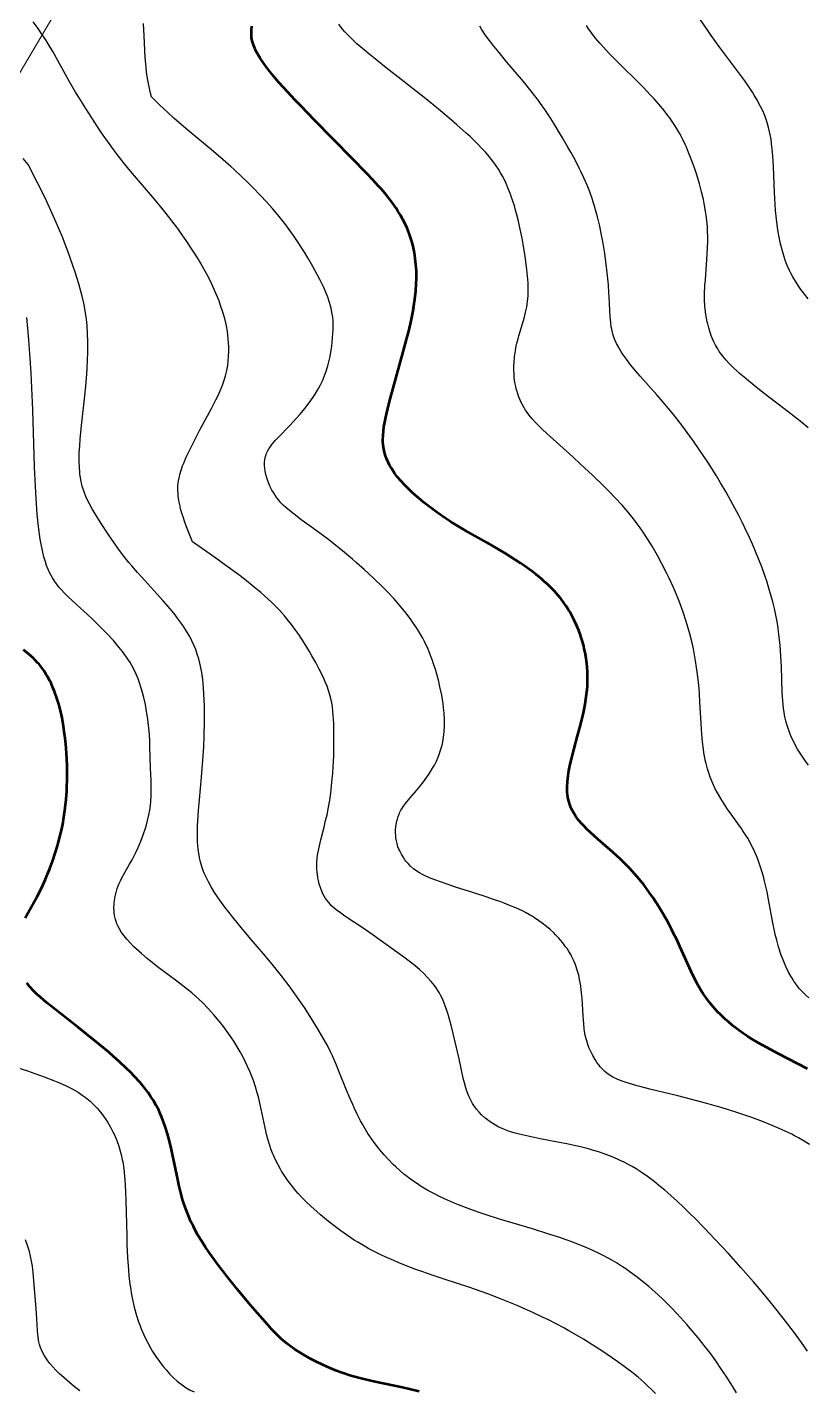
# Model space of a CAD drawing. Header units: metres. Extents: x 545098 to 555652, y 1854398 to 1862642.
# Drawn here: x 547159.1 to 547385.7, y 1858837.7 to 1859234.2 of the extents above; entities that cross this region are included whole.
import ezdxf

# ---------------------------------------------------------------- set-up
doc = ezdxf.new("R2010")
doc.units = ezdxf.units.M
doc.header["$LTSCALE"] = 6.8
for name, color, linetype, lineweight in [('1', 7, 'Continuous', 25), ('2', 7, 'Continuous', 53), ('52', 7, 'Continuous', 13)]:
    doc.layers.add(name, color=color, linetype=linetype, lineweight=lineweight)

msp = doc.modelspace()

# ---------------------------------------------------------------- linework, layer by layer
at = {"layer": '1'}
for points in [[(547204.22, 1859092.64), (547203.78, 1859094.21), (547203.59, 1859094.99), (547203.34, 1859096.13), (547203.24, 1859096.68), (547203.09, 1859097.76), (547203.01, 1859098.79), (547202.98, 1859099.47), (547203, 1859100.78), (547203.09, 1859101.73), (547203.17, 1859102.36), (547203.4, 1859103.6), (547203.55, 1859104.22), (547203.91, 1859105.44), (547204.34, 1859106.68), (547204.67, 1859107.52), (547205.4, 1859109.24), (547206.61, 1859111.78), (547207.68, 1859113.89), (547209.39, 1859117.12), (547212.76, 1859123.38), (547214.06, 1859125.93), (547214.65, 1859127.16), (547215.45, 1859128.96), (547215.93, 1859130.16), (547216.45, 1859131.66), (547216.81, 1859132.88), (547217.19, 1859134.44), (547217.46, 1859135.9), (547217.61, 1859137.09), (547217.74, 1859138.63), (547217.79, 1859140.07), (547217.78, 1859141.55), (547217.75, 1859142.3), (547217.63, 1859143.84), (547217.54, 1859144.62), (547217.37, 1859145.82), (547217.08, 1859147.44), (547216.91, 1859148.26), (547216.61, 1859149.51), (547216.07, 1859151.42), (547215.42, 1859153.37), (547214.94, 1859154.68), (547214.59, 1859155.56), (547213.84, 1859157.33), (547213.23, 1859158.67), (547212.81, 1859159.56), (547211.93, 1859161.33), (547211.47, 1859162.22), (547210.51, 1859163.98), (547209.52, 1859165.73), (547208.84, 1859166.88), (547207.44, 1859169.13), (547205.41, 1859172.2), (547203.75, 1859174.55), (547202.91, 1859175.7), (547201.22, 1859177.94), (547199.52, 1859180.11), (547198.39, 1859181.51), (547196.14, 1859184.22), (547190.37, 1859191), (547188.73, 1859192.96), (547187.09, 1859194.99), (547185.01, 1859197.66), (547183.75, 1859199.35), (547181.23, 1859202.9), (547180.4, 1859204.11), (547178.76, 1859206.56), (547176.15, 1859210.61), (547174.23, 1859213.74), (547173.22, 1859215.42), (547171.37, 1859218.62), (547166.56, 1859227.16), (547165.2, 1859229.48), (547164.5, 1859230.61), (547163.42, 1859232.28), (547162.29, 1859233.92), (547160.87, 1859235.79)], [(547232.36, 1859096.68), (547231.79, 1859097.4), (547231.27, 1859098.12), (547230.95, 1859098.61), (547230.36, 1859099.6), (547229.73, 1859100.83), (547229.31, 1859101.81), (547229.13, 1859102.3), (547228.82, 1859103.25), (547228.57, 1859104.18), (547228.37, 1859105.18), (547228.27, 1859105.94), (547228.2, 1859106.85), (547228.19, 1859107.42), (547228.21, 1859107.79), (547228.28, 1859108.51), (547228.46, 1859109.37), (547228.66, 1859110.02), (547228.78, 1859110.35), (547229.07, 1859110.98), (547229.42, 1859111.61), (547229.69, 1859112.03), (547230.29, 1859112.87), (547230.88, 1859113.59), (547231.31, 1859114.08), (547232.26, 1859115.08), (547235.59, 1859118.46), (547237.44, 1859120.42), (547238.56, 1859121.7), (547239.96, 1859123.4), (547241.19, 1859125.02), (547242.37, 1859126.71), (547242.93, 1859127.57), (547243.64, 1859128.75), (547243.97, 1859129.35), (547244.45, 1859130.25), (547245.11, 1859131.61), (547245.68, 1859132.99), (547246.02, 1859133.91), (547246.6, 1859135.76), (547246.99, 1859137.3), (547247.25, 1859138.52), (547247.57, 1859140.33), (547247.74, 1859141.51), (547247.99, 1859143.82), (547248.11, 1859145.3), (547248.15, 1859146.02), (547248.18, 1859147.11), (547248.17, 1859148.21), (547248.14, 1859148.76), (547248.04, 1859149.89), (547247.97, 1859150.46), (547247.82, 1859151.34), (547247.56, 1859152.56), (547247.4, 1859153.19), (547247.11, 1859154.17), (547246.58, 1859155.72), (547245.92, 1859157.37), (547245.42, 1859158.53), (547244.27, 1859160.92), (547243.63, 1859162.16), (547242.27, 1859164.66), (547240.81, 1859167.16), (547239.81, 1859168.81), (547237.77, 1859171.97), (547236.63, 1859173.65), (547235.87, 1859174.72), (547234.36, 1859176.78), (547233.59, 1859177.77), (547232.05, 1859179.7), (547230.47, 1859181.58), (547228.64, 1859183.62), (547227.12, 1859185.26), (547224.71, 1859187.74), (547223.45, 1859189), (547221.48, 1859190.89), (547219.43, 1859192.81), (547218.37, 1859193.77), (547216.18, 1859195.71), (547213.33, 1859198.15), (547205.9, 1859204.29), (547203.22, 1859206.58), (547201.84, 1859207.8), (547199.95, 1859209.51), (547198.99, 1859210.4), (547197.52, 1859211.8), (547195.26, 1859214.04), (547194.99, 1859215.08), (547194.47, 1859217.41), (547194.19, 1859218.9), (547193.93, 1859220.55), (547193.82, 1859221.4), (547193.6, 1859223.61), (547193.48, 1859225.46), (547193.2, 1859231.72), (547193, 1859235.37)], [(547300.77, 1859135.93), (547300.8, 1859136.68), (547300.95, 1859138.41), (547301.1, 1859139.57), (547301.19, 1859140.16), (547301.35, 1859141.03), (547301.63, 1859142.35), (547301.97, 1859143.67), (547302.22, 1859144.55), (547303.81, 1859149.91), (547304.27, 1859151.74), (547304.52, 1859152.98), (547304.63, 1859153.61), (547304.77, 1859154.56), (547304.9, 1859156), (547304.95, 1859156.97), (547304.95, 1859158.93), (547304.91, 1859159.92), (547304.77, 1859161.88), (547304.56, 1859163.83), (547304.03, 1859167.62), (547303.45, 1859171.19), (547303.14, 1859172.94), (547302.61, 1859175.57), (547301.99, 1859178.28), (547301.63, 1859179.69), (547301.16, 1859181.43), (547300.9, 1859182.31), (547300.47, 1859183.66), (547300.01, 1859185.03), (547299.76, 1859185.72), (547299.22, 1859187.11), (547298.47, 1859188.84), (547297.8, 1859190.23), (547297.44, 1859190.91), (547296.87, 1859191.93), (547296.26, 1859192.94), (547295.6, 1859193.94), (547294.91, 1859194.92), (547294.17, 1859195.89), (547293.66, 1859196.52), (547292.59, 1859197.78), (547291.74, 1859198.71), (547289.97, 1859200.54), (547288.1, 1859202.35), (547286.8, 1859203.54), (547284.12, 1859205.91), (547282.57, 1859207.24), (547279.39, 1859209.93), (547276.06, 1859212.66), (547273.75, 1859214.52), (547268.84, 1859218.4), (547263.6, 1859222.49), (547261, 1859224.54), (547258.5, 1859226.57), (547257.31, 1859227.56), (547255.1, 1859229.48), (547254.1, 1859230.4), (547252.74, 1859231.72), (547251.58, 1859232.95), (547250.92, 1859233.73), (547250.52, 1859234.23), (547249.81, 1859235.19)], [(547353.08, 1859113.84), (547352.01, 1859115.33), (547349.94, 1859118.14), (547348.28, 1859120.29), (547347.21, 1859121.62), (547345.18, 1859124.08), (547344.22, 1859125.21), (547342.37, 1859127.32), (547337.49, 1859132.77), (547336.21, 1859134.27), (547334.72, 1859136.11), (547333.5, 1859137.73), (547332.41, 1859139.3), (547331.92, 1859140.06), (547331.31, 1859141.07), (547330.66, 1859142.29), (547330.17, 1859143.35), (547329.78, 1859144.39), (547329.56, 1859145.06), (547329.44, 1859145.51), (547329.24, 1859146.41), (547329.11, 1859147.09), (547328.94, 1859148.48), (547328.83, 1859149.94), (547328.52, 1859155.76), (547328.43, 1859157.13), (547328.25, 1859159.31), (547327.91, 1859162.81), (547327.63, 1859165.27), (547327.2, 1859168.46), (547326.63, 1859171.96), (547326.3, 1859173.74), (547325.75, 1859176.42), (547325.11, 1859179.11), (547324.75, 1859180.46), (547324.24, 1859182.24), (547323.97, 1859183.12), (547323.53, 1859184.45), (547322.83, 1859186.41), (547322.07, 1859188.34), (547321.15, 1859190.43), (547320.38, 1859192.08), (547319.78, 1859193.29), (547318.56, 1859195.65), (547317.32, 1859197.91), (547316.49, 1859199.37), (547314.87, 1859202.13), (547312.59, 1859205.93), (547311.47, 1859207.72), (547309.75, 1859210.33), (547308.53, 1859212.07), (547307.89, 1859212.95), (547306.89, 1859214.28), (547305.82, 1859215.65), (547303.54, 1859218.45), (547298.74, 1859224.13), (547296.44, 1859226.89), (547294.55, 1859229.24), (547293.67, 1859230.39), (547292.45, 1859232.07), (547291.36, 1859233.71), (547290.87, 1859234.53)], [(547358.84, 1859143), (547358.27, 1859144.34), (547357.87, 1859145.44), (547357.45, 1859146.84), (547357.16, 1859147.97), (547357.03, 1859148.54), (547356.81, 1859149.68), (547356.62, 1859150.81), (547356.38, 1859153.05), (547356.28, 1859155.1), (547356.28, 1859156.72), (547356.37, 1859159.14), (547356.48, 1859160.79), (547356.96, 1859166.71), (547357.14, 1859169.97), (547357.19, 1859172.02), (547357.19, 1859173.06), (547357.13, 1859175.19), (547357.07, 1859176.28), (547356.93, 1859177.92), (547356.72, 1859179.6), (547356.56, 1859180.72), (547356.15, 1859182.99), (547355.91, 1859184.13), (547355.36, 1859186.43), (547354.74, 1859188.74), (547353.96, 1859191.3), (547353.29, 1859193.34), (547352.58, 1859195.36), (547352.2, 1859196.37), (547351.6, 1859197.87), (547350.96, 1859199.37), (547350.62, 1859200.11), (547349.9, 1859201.6), (547349.52, 1859202.35), (547348.92, 1859203.46), (547348.06, 1859204.94), (547347.6, 1859205.68), (547346.87, 1859206.8), (547346.1, 1859207.91), (547345.7, 1859208.46), (547344.41, 1859210.13), (547343.5, 1859211.24), (547341.57, 1859213.44), (547340.56, 1859214.53), (547338.5, 1859216.69), (547336.4, 1859218.81), (547332.27, 1859222.85), (547329.71, 1859225.38), (547328.51, 1859226.61), (547326.8, 1859228.42), (547325.73, 1859229.61), (547324.48, 1859231.1), (547323.56, 1859232.3), (547323.12, 1859232.9), (547322.49, 1859233.81), (547321.91, 1859234.73)], [(547386.42, 1859155.24), (547385.34, 1859156.59), (547384.67, 1859157.46), (547384.25, 1859158.03), (547383.48, 1859159.15), (547382.69, 1859160.37), (547382.21, 1859161.16), (547381.91, 1859161.69), (547381.36, 1859162.72), (547380.98, 1859163.49), (547380.31, 1859165), (547379.73, 1859166.5), (547379.4, 1859167.5), (547379.19, 1859168.17), (547378.81, 1859169.51), (547378.38, 1859171.24), (547377.97, 1859173.2), (547377.69, 1859174.8), (547377.5, 1859176.01), (547377.17, 1859178.48), (547376.92, 1859180.99), (547376.79, 1859182.69), (547376.58, 1859186.16), (547376.3, 1859193.66), (547376.21, 1859195.4), (547376.04, 1859197.97), (547375.78, 1859200.46), (547375.61, 1859201.67), (547375.3, 1859203.42), (547374.9, 1859205.09), (547374.6, 1859206.17), (547374.37, 1859206.88), (547373.88, 1859208.25), (547373.47, 1859209.27), (547373.18, 1859209.93), (547372.55, 1859211.25), (547371.5, 1859213.2), (547370.73, 1859214.5), (547370.18, 1859215.37), (547369.01, 1859217.14), (547367.95, 1859218.67), (547365.67, 1859221.82), (547360.72, 1859228.41), (547358.22, 1859231.82), (547356.78, 1859233.87), (547355.05, 1859236.42)], [(547162.12, 1859189.02), (547159.4, 1859194.34), (547157.94, 1859196.07)], [(547210.17, 1858989.52), (547209.75, 1858990.81), (547209.57, 1858991.46), (547209.26, 1858992.81), (547209.13, 1858993.5), (547208.96, 1858994.57), (547208.89, 1858995.11), (547208.78, 1858996.24), (547208.7, 1858997.42), (547208.67, 1858998.23), (547208.65, 1858999.93), (547208.7, 1859001.98), (547208.77, 1859003.42), (547208.97, 1859006.43), (547209.24, 1859009.59), (547209.85, 1859016.14), (547210.27, 1859021.05), (547210.52, 1859025.01), (547210.65, 1859028.06), (547210.74, 1859032.42), (547210.72, 1859035.16), (547210.69, 1859036.91), (547210.55, 1859040.19), (547210.42, 1859042.21), (547210.19, 1859044.57), (547209.92, 1859046.56), (547209.57, 1859048.44), (547209.37, 1859049.35), (547209.06, 1859050.53), (547208.62, 1859051.97), (547208.16, 1859053.25), (547207.71, 1859054.37), (547207.06, 1859055.77), (547206.41, 1859057.03), (547205.6, 1859058.44), (547204.5, 1859060.16), (547203.68, 1859061.33), (547202.8, 1859062.53), (547202.17, 1859063.34), (547200.81, 1859065.01), (547198.7, 1859067.47), (547196.87, 1859069.5), (547192.48, 1859074.3), (547191.26, 1859075.66), (547189.52, 1859077.65), (547188.7, 1859078.62), (547187.54, 1859080.04), (547186.82, 1859080.95), (547185.49, 1859082.73), (547184.87, 1859083.59), (547183.71, 1859085.25), (547182.64, 1859086.86), (547180.68, 1859089.9), (547178.85, 1859092.78), (547178, 1859094.19), (547177.21, 1859095.61), (547176.39, 1859097.3), (547176.17, 1859097.79), (547175.87, 1859098.53), (547175.46, 1859099.67), (547175.15, 1859100.71), (547175.01, 1859101.25), (547174.83, 1859102.07), (547174.6, 1859103.34), (547174.48, 1859104.23), (547174.41, 1859104.83), (547174.31, 1859106.08), (547174.24, 1859108.08), (547174.25, 1859109.49), (547174.28, 1859110.47), (547174.39, 1859112.55), (547174.53, 1859114.42), (547174.93, 1859118.41), (547175.9, 1859127.01), (547176.2, 1859129.91), (547176.48, 1859133.48), (547176.57, 1859134.87), (547176.69, 1859137.6), (547176.74, 1859139.36), (547176.74, 1859142.75), (547176.66, 1859145.16), (547176.52, 1859147.43), (547176.43, 1859148.52), (547176.26, 1859150.07), (547176.12, 1859151.08), (547175.78, 1859153.05), (547175.58, 1859154.04), (547175.11, 1859156.04), (547174.54, 1859158.15), (547174.1, 1859159.65), (547173.06, 1859162.98), (547171.76, 1859166.89), (547170.95, 1859169.14), (547170, 1859171.63), (547169.46, 1859172.98), (547168.25, 1859175.91), (547167.56, 1859177.5), (547166.42, 1859180.05), (547164.69, 1859183.77), (547163.72, 1859185.79), (547162.12, 1859189.02)], [(547163.98, 1859080.23), (547163.64, 1859081.57), (547163.24, 1859083.46), (547162.9, 1859085.38), (547162.48, 1859088.32), (547162.29, 1859089.96), (547162.03, 1859092.65), (547161.79, 1859095.64), (547161.6, 1859098.94), (547161.43, 1859102.55), (547161.28, 1859106.43), (547160.72, 1859123), (547160.55, 1859127.21), (547160.24, 1859133.63), (547159.99, 1859137.95), (547159.6, 1859143.37), (547159.24, 1859147.68), (547159.03, 1859149.81)], [(547386.43, 1859117.75), (547384.52, 1859119.34), (547383.22, 1859120.38), (547380.59, 1859122.43), (547373.63, 1859127.75), (547371.73, 1859129.23), (547369.02, 1859131.4), (547367.75, 1859132.45), (547366.33, 1859133.68), (547365.66, 1859134.28), (547364.7, 1859135.18), (547363.79, 1859136.08), (547363.36, 1859136.53), (547362.53, 1859137.43), (547361.57, 1859138.57), (547360.87, 1859139.51), (547360.54, 1859139.99), (547360.07, 1859140.71), (547359.42, 1859141.84), (547358.84, 1859143)], [(547381.73, 1858957.67), (547381.38, 1858958.26), (547380.72, 1858959.46), (547379.94, 1858961.04), (547379.09, 1858963.03), (547378.57, 1858964.41), (547377.8, 1858966.77), (547377.25, 1858968.71), (547376.85, 1858970.38), (547376.6, 1858971.5), (547376.14, 1858973.76), (547374.9, 1858980.58), (547374.45, 1858982.83), (547374.21, 1858983.93), (547373.74, 1858985.88), (547373.49, 1858986.83), (547373.08, 1858988.24), (547372.43, 1858990.3), (547371.72, 1858992.28), (547371.35, 1858993.23), (547370.56, 1858995.06), (547370.14, 1858995.93), (547369.5, 1858997.18), (547368.84, 1858998.36), (547368.38, 1858999.12), (547367.44, 1859000.56), (547366.96, 1859001.26), (547365.98, 1859002.63), (547363.97, 1859005.37), (547362.96, 1859006.81), (547362.05, 1859008.16), (547360.95, 1859009.93), (547359.99, 1859011.61), (547359.38, 1859012.78), (547358.67, 1859014.28), (547357.9, 1859016.15), (547357.55, 1859017.11), (547357.08, 1859018.58), (547356.69, 1859020.09), (547356.46, 1859021.11), (547356.33, 1859021.8), (547356.09, 1859023.2), (547355.93, 1859024.27), (547355.68, 1859026.45), (547355.49, 1859028.68), (547355.38, 1859030.2), (547354.92, 1859038.08), (547354.75, 1859040.53), (547354.54, 1859043.01), (547354.12, 1859046.79), (547353.95, 1859048.07), (547353.65, 1859049.99), (547353.24, 1859052.29), (547353.01, 1859053.44), (547352.63, 1859055.18), (547351.97, 1859057.81), (547351.23, 1859060.46), (547350.23, 1859063.58), (547349.43, 1859065.83), (547348.65, 1859067.87), (547347.8, 1859069.92), (547347.21, 1859071.28), (547345.96, 1859074), (547345.31, 1859075.35), (547343.96, 1859078.01), (547342.56, 1859080.59), (547340.96, 1859083.35), (547339.67, 1859085.44), (547338.22, 1859087.65), (547337.48, 1859088.71), (547336.35, 1859090.26), (547335.58, 1859091.27), (547333.99, 1859093.25), (547332.3, 1859095.21), (547330.28, 1859097.41), (547328.53, 1859099.22), (547326.96, 1859100.79), (547323.61, 1859104.02), (547320.16, 1859107.23), (547317.9, 1859109.29), (547310.37, 1859116.09), (547308.95, 1859117.41), (547307.69, 1859118.64), (547307.11, 1859119.23), (547306.06, 1859120.39), (547305.57, 1859120.97), (547304.89, 1859121.85), (547304.15, 1859122.91), (547303.32, 1859124.29), (547302.88, 1859125.15), (547302.67, 1859125.59), (547302.11, 1859126.94), (547301.87, 1859127.64), (547301.58, 1859128.59), (547301.45, 1859129.07), (547301.28, 1859129.81), (547301.07, 1859130.95), (547300.89, 1859132.26), (547300.81, 1859133.34), (547300.76, 1859134.43), (547300.77, 1859135.93)], [(547386.47, 1859019.61), (547385.63, 1859020.77), (547384.44, 1859022.53), (547383.34, 1859024.31), (547382.84, 1859025.2), (547382.21, 1859026.39), (547381.5, 1859027.89), (547380.95, 1859029.24), (547380.47, 1859030.58), (547380.2, 1859031.49), (547380.04, 1859032.1), (547379.75, 1859033.33), (547379.56, 1859034.28), (547379.45, 1859034.92), (547379.26, 1859036.24), (547379.05, 1859038.31), (547378.88, 1859040.78), (547378.63, 1859048.3), (547378.5, 1859051.29), (547378.26, 1859054.48), (547378.1, 1859056.14), (547377.82, 1859058.44), (547377.65, 1859059.61), (547377.35, 1859061.42), (547377, 1859063.27), (547376.59, 1859065.16), (547376.12, 1859067.1), (547375.2, 1859070.41), (547374.35, 1859073.12), (547373.88, 1859074.5), (547372.89, 1859077.29), (547371.8, 1859080.11), (547370.21, 1859083.91), (547369.36, 1859085.82), (547368.02, 1859088.69), (547367.32, 1859090.12), (547366.23, 1859092.27), (547364.53, 1859095.48), (547362.55, 1859099.01), (547360.93, 1859101.77), (547359.69, 1859103.81), (547357.2, 1859107.75), (547354.71, 1859111.49), (547353.08, 1859113.84)], [(547294.85, 1858980.61), (547292.99, 1858981.23), (547289.07, 1858982.5), (547283.8, 1858984.18), (547281.33, 1858985), (547279.07, 1858985.79), (547278.05, 1858986.16), (547276.65, 1858986.71), (547275.3, 1858987.3), (547274.34, 1858987.76), (547273.29, 1858988.33), (547272.22, 1858989.02), (547271.58, 1858989.49), (547270.65, 1858990.31), (547269.98, 1858991.01), (547269.35, 1858991.76), (547269.05, 1858992.15), (547268.63, 1858992.76), (547268.04, 1858993.71), (547267.52, 1858994.71), (547267.29, 1858995.23), (547267.02, 1858995.93), (547266.75, 1858996.82), (547266.56, 1858997.64), (547266.43, 1858998.47), (547266.37, 1858999.03), (547266.33, 1859000.14), (547266.35, 1859000.7), (547266.44, 1859001.78), (547266.6, 1859002.83), (547266.74, 1859003.49), (547266.85, 1859003.92), (547267.1, 1859004.74), (547267.33, 1859005.38), (547267.51, 1859005.78), (547267.9, 1859006.55), (547268.12, 1859006.93), (547268.61, 1859007.68), (547269.18, 1859008.45), (547269.61, 1859008.99), (547270.6, 1859010.17), (547272.41, 1859012.28), (547273.4, 1859013.48), (547274.42, 1859014.77), (547274.93, 1859015.44), (547275.92, 1859016.85), (547276.4, 1859017.59), (547277.09, 1859018.72), (547277.61, 1859019.64), (547278.2, 1859020.83), (547278.69, 1859021.94), (547279.12, 1859023.08), (547279.32, 1859023.67), (547279.68, 1859024.88), (547279.84, 1859025.5), (547280.05, 1859026.45), (547280.28, 1859027.76), (547280.37, 1859028.44), (547280.48, 1859029.47), (547280.56, 1859031.09), (547280.55, 1859032.78), (547280.45, 1859034.72), (547280.29, 1859036.31), (547280.14, 1859037.52), (547279.75, 1859039.96), (547279.25, 1859042.4), (547278.88, 1859044.01), (547278.6, 1859045.07), (547278.02, 1859047.13), (547277.39, 1859049.12), (547277.06, 1859050.09), (547276.53, 1859051.5), (547275.97, 1859052.88), (547275.67, 1859053.56), (547274.73, 1859055.56), (547274.22, 1859056.55), (547273.12, 1859058.49), (547272.53, 1859059.45), (547271.58, 1859060.89), (547270.56, 1859062.33), (547269.35, 1859063.93), (547267.5, 1859066.18), (547265.78, 1859068.12), (547263.95, 1859070.07), (547262.66, 1859071.38), (547259.94, 1859074.02), (547257.22, 1859076.52), (547254.96, 1859078.52), (547253.81, 1859079.51), (547251.49, 1859081.46), (547249.95, 1859082.73), (547246.89, 1859085.14), (547244.66, 1859086.84), (547241.48, 1859089.15), (547238.86, 1859091.03), (547237.64, 1859091.94), (547235.92, 1859093.28), (547234.37, 1859094.61), (547233.65, 1859095.29), (547232.98, 1859095.98), (547232.36, 1859096.68)], [(547286.97, 1858925.15), (547286.76, 1858925.83), (547286.38, 1858927.21), (547286.04, 1858928.59), (547284.8, 1858934.21), (547282.59, 1858943.65), (547282.15, 1858945.36), (547281.66, 1858947.09), (547281.39, 1858947.95), (547280.8, 1858949.63), (547280.48, 1858950.45), (547279.97, 1858951.64), (547279.4, 1858952.77), (547278.99, 1858953.49), (547278.13, 1858954.86), (547277.67, 1858955.51), (547276.69, 1858956.75), (547275.66, 1858957.93), (547274.44, 1858959.16), (547273.42, 1858960.09), (547271.93, 1858961.36), (547270.69, 1858962.34), (547268.74, 1858963.78), (547257.75, 1858971.61), (547254.38, 1858973.91), (547251.56, 1858975.75), (547250.25, 1858976.65), (547249.02, 1858977.58), (547248.44, 1858978.07), (547247.7, 1858978.75), (547246.86, 1858979.67), (547246.39, 1858980.26), (547245.95, 1858980.89), (547245.55, 1858981.55), (547245.18, 1858982.24), (547244.95, 1858982.73), (547244.55, 1858983.73), (547244.28, 1858984.51), (547244.12, 1858985.04), (547243.85, 1858986.13), (547243.71, 1858986.88), (547243.56, 1858987.89), (547243.5, 1858988.4), (547243.42, 1858989.56), (547243.41, 1858990.73), (547243.43, 1858991.31), (547243.54, 1858992.63), (547243.65, 1858993.51), (547243.95, 1858995.28), (547244.14, 1858996.17), (547244.56, 1858997.97), (547245.51, 1859001.63), (547245.98, 1859003.51), (547246.37, 1859005.22), (547246.8, 1859007.41), (547247.15, 1859009.42), (547247.45, 1859011.48), (547247.82, 1859014.65), (547248.05, 1859017.36), (547248.16, 1859019.02), (547248.31, 1859022.37), (547248.38, 1859025.66), (547248.37, 1859029.15), (547248.31, 1859031.72), (547248.2, 1859034.04), (547248.11, 1859035.13), (547247.93, 1859036.71), (547247.77, 1859037.74), (547247.51, 1859039.02), (547247.24, 1859040.06), (547246.84, 1859041.38), (547246.39, 1859042.62), (547245.86, 1859043.92), (547245.47, 1859044.82), (547244.59, 1859046.66), (547244.11, 1859047.6), (547243.09, 1859049.51), (547242, 1859051.43), (547241.25, 1859052.71), (547239.71, 1859055.21), (547238.15, 1859057.62), (547237.34, 1859058.79), (547236.08, 1859060.52), (547234.72, 1859062.24), (547233.99, 1859063.11), (547232.42, 1859064.85), (547231.57, 1859065.73), (547230.21, 1859067.07), (547228.19, 1859068.92), (547227.07, 1859069.89), (547225.21, 1859071.43), (547222.32, 1859073.7), (547220.68, 1859074.95), (547216.94, 1859077.72), (547214.05, 1859079.8), (547207.23, 1859084.63), (547206.43, 1859086.49), (547205.49, 1859088.91), (547204.97, 1859090.34), (547204.46, 1859091.86), (547204.22, 1859092.64)], [(547218.42, 1858940.63), (547217.25, 1858942.3), (547216.28, 1858943.61), (547215.02, 1858945.2), (547213.47, 1858947.05), (547211.68, 1858949), (547210.22, 1858950.48), (547209.11, 1858951.54), (547207, 1858953.4), (547205.29, 1858954.79), (547202.69, 1858956.79), (547197.45, 1858960.69), (547195.13, 1858962.5), (547193.99, 1858963.42), (547192.35, 1858964.82), (547190.79, 1858966.23), (547190.06, 1858966.92), (547189.15, 1858967.85), (547188.11, 1858968.99), (547187.29, 1858970), (547186.58, 1858970.98), (547185.93, 1858972.05), (547185.51, 1858972.88), (547185.24, 1858973.5), (547185.09, 1858973.91), (547184.83, 1858974.71), (547184.72, 1858975.12), (547184.55, 1858975.91), (547184.44, 1858976.7), (547184.4, 1858977.22), (547184.37, 1858978.27), (547184.4, 1858979.15), (547184.45, 1858979.73), (547184.6, 1858980.9), (547184.71, 1858981.48), (547184.98, 1858982.64), (547185.33, 1858983.78), (547185.6, 1858984.53), (547185.8, 1858985.03), (547186.23, 1858986.01), (547186.64, 1858986.83), (547187.55, 1858988.47), (547188.91, 1858990.8), (547189.63, 1858992.09), (547190.37, 1858993.49), (547190.74, 1858994.24), (547191.39, 1858995.66), (547191.72, 1858996.41), (547192.2, 1858997.58), (547192.88, 1858999.4), (547193.51, 1859001.29), (547193.79, 1859002.25), (547194.14, 1859003.54), (547194.51, 1859005.15), (547194.77, 1859006.59), (547194.96, 1859008.01), (547195.06, 1859008.94), (547195.17, 1859010.78), (547195.2, 1859013.49), (547195.15, 1859015.27), (547195.01, 1859018.8), (547194.84, 1859025.03), (547194.76, 1859026.87), (547194.57, 1859029.72), (547194.43, 1859031.19), (547194.22, 1859032.97), (547193.88, 1859035.25), (547193.5, 1859037.31), (547193.05, 1859039.36), (547192.79, 1859040.38), (547192.42, 1859041.71), (547192.22, 1859042.37), (547191.9, 1859043.33), (547191.38, 1859044.74), (547190.82, 1859046.09), (547190.13, 1859047.53), (547189.53, 1859048.65), (547189.05, 1859049.47), (547188.01, 1859051.07), (547186.85, 1859052.66), (547185.44, 1859054.42), (547184.19, 1859055.85), (547182.29, 1859057.9), (547180.67, 1859059.55), (547178.18, 1859061.98), (547176.55, 1859063.53), (547173.54, 1859066.31), (547171.04, 1859068.59), (547169.96, 1859069.63), (547168.97, 1859070.69), (547168.5, 1859071.24), (547167.89, 1859072.01), (547167.15, 1859073.06), (547166.49, 1859074.11), (547165.72, 1859075.52), (547165.34, 1859076.33), (547164.97, 1859077.22), (547164.78, 1859077.71), (547164.42, 1859078.75), (547164.24, 1859079.32), (547163.98, 1859080.23)], [(547365.54, 1858837.1), (547364.39, 1858839.02), (547362.54, 1858841.94), (547361.22, 1858843.92), (547359.49, 1858846.41), (547358.04, 1858848.4), (547357.3, 1858849.39), (547356.15, 1858850.88), (547354.38, 1858853.11), (547352.21, 1858855.71), (547351.09, 1858856.99), (547349.39, 1858858.89), (547346.78, 1858861.65), (547344.11, 1858864.29), (547342.77, 1858865.55), (547340.96, 1858867.18), (547340.06, 1858867.97), (547338.7, 1858869.1), (547336.68, 1858870.72), (547334.65, 1858872.21), (547333.31, 1858873.14), (547332.41, 1858873.74), (547330.62, 1858874.87), (547329.26, 1858875.67), (547328.35, 1858876.18), (547326.53, 1858877.15), (547325.6, 1858877.62), (547323.74, 1858878.5), (547321.84, 1858879.34), (547320.56, 1858879.88), (547317.93, 1858880.9), (547315.66, 1858881.72), (547314.11, 1858882.25), (547310.96, 1858883.28), (547306.15, 1858884.76), (547296.53, 1858887.64), (547292.4, 1858888.96), (547290.39, 1858889.64), (547287.44, 1858890.68), (547284.61, 1858891.77), (547283.23, 1858892.33), (547280.57, 1858893.49), (547279.29, 1858894.09), (547277.44, 1858895.02), (547275.67, 1858895.98), (547273.81, 1858897.1), (547272.38, 1858898.02), (547271.35, 1858898.74), (547270.68, 1858899.22), (547269.38, 1858900.21), (547268.75, 1858900.71), (547267.53, 1858901.74), (547266.36, 1858902.8), (547265.6, 1858903.53), (547264.14, 1858905.01), (547262.96, 1858906.3), (547261.71, 1858907.78), (547260.75, 1858909), (547260.05, 1858909.93), (547258.72, 1858911.86), (547258.29, 1858912.52), (547257.46, 1858913.86), (547256.66, 1858915.24), (547256.14, 1858916.18), (547255.15, 1858918.11), (547254.35, 1858919.78), (547253.84, 1858920.92), (547252.85, 1858923.24), (547251.89, 1858925.57), (547250.04, 1858930.19), (547249.12, 1858932.42), (547247.94, 1858935.07), (547247.46, 1858936.08), (547246.47, 1858938.06), (547245.96, 1858939.03), (547244.91, 1858940.93), (547243.82, 1858942.8), (547243.07, 1858944.05), (547241.48, 1858946.57), (547239.78, 1858949.16), (547238.89, 1858950.48), (547237.51, 1858952.46), (547235.36, 1858955.44), (547233.13, 1858958.39), (547231.99, 1858959.84), (547230.84, 1858961.27), (547228.5, 1858964.07), (547223.74, 1858969.62), (547221.34, 1858972.45), (547219.22, 1858975.04), (547218.18, 1858976.36), (547216.66, 1858978.34), (547215.21, 1858980.33), (547214.53, 1858981.32), (547213.66, 1858982.64), (547212.67, 1858984.27), (547211.86, 1858985.72), (547211.02, 1858987.41), (547210.66, 1858988.25), (547210.17, 1858989.52)], [(547386.77, 1858909.36), (547385.24, 1858910.32), (547383.59, 1858911.25), (547382.42, 1858911.87), (547381.61, 1858912.28), (547379.94, 1858913.09), (547378.64, 1858913.68), (547375.95, 1858914.84), (547373.16, 1858915.96), (547370, 1858917.14), (547365.32, 1858918.74), (547361.08, 1858920.06), (547359.67, 1858920.48), (547356.87, 1858921.27), (547352.21, 1858922.51), (547348.5, 1858923.43), (547340.35, 1858925.4), (547337.84, 1858926.04), (547336.65, 1858926.36), (547334.43, 1858927.01), (547333.41, 1858927.33), (547332.01, 1858927.83), (547330.78, 1858928.34), (547329.59, 1858928.92), (547328.75, 1858929.41), (547327.84, 1858930.03), (547327.2, 1858930.55), (547326.9, 1858930.82), (547326.36, 1858931.37), (547325.86, 1858931.94), (547325.54, 1858932.34), (547324.95, 1858933.16), (547324.37, 1858934.04), (547323.69, 1858935.21), (547323.12, 1858936.33), (547322.61, 1858937.52), (547322.37, 1858938.13), (547321.95, 1858939.42), (547321.76, 1858940.08), (547321.52, 1858941.11), (547321.33, 1858942.18), (547321.23, 1858942.91), (547321.07, 1858944.42), (547320.9, 1858946.78), (547320.72, 1858950.12), (547320.6, 1858951.86), (547320.46, 1858953.45), (547320.37, 1858954.25), (547320.21, 1858955.46), (547319.9, 1858957.29), (547319.63, 1858958.52), (547319.21, 1858960.05), (547318.8, 1858961.26), (547318.57, 1858961.87), (547318.2, 1858962.77), (547317.77, 1858963.67), (547317.54, 1858964.11), (547317.3, 1858964.55), (547316.78, 1858965.42), (547316.22, 1858966.28), (547315.82, 1858966.85), (547314.97, 1858967.95), (547314.3, 1858968.77), (547313.83, 1858969.3), (547312.85, 1858970.33), (547312.35, 1858970.83), (547311.31, 1858971.8), (547310.24, 1858972.72), (547309.02, 1858973.69), (547308.03, 1858974.41), (547306.76, 1858975.26), (547305.9, 1858975.8), (547305.32, 1858976.14), (547304.14, 1858976.79), (547303.23, 1858977.26), (547302.61, 1858977.56), (547301.34, 1858978.14), (547299.33, 1858978.97), (547297.91, 1858979.52), (547296.93, 1858979.88), (547294.85, 1858980.61)], [(547386.6, 1858952.01), (547385.65, 1858952.82), (547384.76, 1858953.69), (547384.19, 1858954.31), (547383.82, 1858954.73), (547383.12, 1858955.62), (547382.27, 1858956.83), (547381.73, 1858957.67)], [(547341.95, 1858836.94), (547341.14, 1858837.77), (547339.5, 1858839.36), (547338.66, 1858840.13), (547336.92, 1858841.63), (547335.08, 1858843.11), (547332.89, 1858844.77), (547331.01, 1858846.13), (547327.95, 1858848.25), (547326.31, 1858849.34), (547323.74, 1858851), (547321.04, 1858852.67), (547319.65, 1858853.5), (547316.79, 1858855.14), (547315.33, 1858855.95), (547313.1, 1858857.14), (547310.84, 1858858.29), (547309.32, 1858859.03), (547306.26, 1858860.47), (547304.74, 1858861.16), (547301.72, 1858862.47), (547296.85, 1858864.46), (547293.19, 1858865.85), (547291.27, 1858866.54), (547287.63, 1858867.8), (547280.75, 1858870.05), (547277.23, 1858871.22), (547273.93, 1858872.37), (547272.23, 1858872.99), (547269.66, 1858873.97), (547267.08, 1858875), (547265.81, 1858875.53), (547263.3, 1858876.64), (547262.07, 1858877.22), (547260.28, 1858878.1), (547258.56, 1858879), (547257.46, 1858879.61), (547255.33, 1858880.87), (547254.3, 1858881.52), (547252.32, 1858882.83), (547250.42, 1858884.17), (547249.19, 1858885.08), (547246.81, 1858886.93), (547244.52, 1858888.83), (547243.4, 1858889.79), (547241.78, 1858891.26), (547240.22, 1858892.76), (547239.47, 1858893.52), (547238.02, 1858895.07), (547237.32, 1858895.86), (547236.31, 1858897.07), (547235.18, 1858898.53), (547234.65, 1858899.27), (547233.87, 1858900.41), (547233.14, 1858901.57), (547232.79, 1858902.16), (547232.13, 1858903.36), (547231.35, 1858904.9), (547230.79, 1858906.17), (547230.52, 1858906.82), (547230.14, 1858907.8), (547229.63, 1858909.32), (547229.17, 1858910.89), (547228.89, 1858911.96), (547228.39, 1858914.14), (547226.96, 1858920.93), (547226.4, 1858923.22), (547226.09, 1858924.36), (547225.58, 1858926.06), (547224.94, 1858927.94), (547224.37, 1858929.43), (547223.92, 1858930.54), (547222.59, 1858933.45), (547221.86, 1858934.89), (547221.08, 1858936.31), (547220.55, 1858937.24), (547219.42, 1858939.09), (547218.42, 1858940.63)], [(547155.84, 1858931.76), (547159.17, 1858930.71), (547162.45, 1858929.6), (547164.04, 1858929.03), (547167.07, 1858927.86), (547168.48, 1858927.27), (547170.45, 1858926.38)], [(547170.45, 1858926.38), (547172.21, 1858925.49), (547173.92, 1858924.5), (547175.14, 1858923.7), (547175.97, 1858923.11), (547176.49, 1858922.71), (547177.44, 1858921.91), (547178.7, 1858920.7), (547179.45, 1858919.88), (547179.92, 1858919.33), (547180.79, 1858918.23), (547181.99, 1858916.54), (547182.55, 1858915.67), (547183.33, 1858914.36), (547184.05, 1858913.01), (547184.38, 1858912.32), (547185, 1858910.92), (547185.28, 1858910.21), (547185.68, 1858909.12), (547186.1, 1858907.78), (547186.3, 1858907.09), (547186.56, 1858906.02), (547186.8, 1858904.87), (547186.91, 1858904.26), (547187.21, 1858902.31), (547187.33, 1858901.23), (547187.54, 1858898.86), (547187.63, 1858897.55), (547187.74, 1858895.4), (547187.82, 1858893.04), (547188.08, 1858882.79), (547188.16, 1858880.25), (547188.33, 1858876.48), (547188.58, 1858872.86), (547188.74, 1858871.14), (547189.03, 1858868.69), (547189.25, 1858867.14), (547189.42, 1858866.15), (547189.78, 1858864.26), (547190.07, 1858862.91), (547190.28, 1858862.04), (547190.96, 1858859.58), (547191.45, 1858858.06), (547191.97, 1858856.62), (547192.33, 1858855.69), (547193.09, 1858853.94), (547193.75, 1858852.54), (547194.2, 1858851.65), (547195.14, 1858849.95), (547195.62, 1858849.15), (547196.6, 1858847.63), (547197.59, 1858846.21), (547198.72, 1858844.75), (547199.62, 1858843.67), (547200.53, 1858842.65), (547201.69, 1858841.47), (547202.78, 1858840.49), (547203.94, 1858839.57), (547204.56, 1858839.14), (547205.41, 1858838.58), (547206.56, 1858837.91), (547207.67, 1858837.34)], [(547386.17, 1858849.25), (547384.44, 1858851.71), (547382.11, 1858854.92), (547379.84, 1858857.92), (547377.42, 1858861), (547374.59, 1858864.48), (547372.24, 1858867.29), (547370.45, 1858869.39), (547366.81, 1858873.55), (547363.19, 1858877.58), (547359.26, 1858881.82), (547356.26, 1858884.97), (547353.43, 1858887.85), (547352.09, 1858889.19), (547350.14, 1858891.09), (547348.27, 1858892.85), (547345.59, 1858895.26), (547344.73, 1858896), (547343.47, 1858897.05), (547341.62, 1858898.53), (547340.41, 1858899.44), (547339.62, 1858900.01), (547338.05, 1858901.09), (547336.31, 1858902.21), (547335.16, 1858902.89), (547334.39, 1858903.32), (547332.86, 1858904.13), (547331.71, 1858904.7), (547330.94, 1858905.05), (547329.39, 1858905.72), (547328.61, 1858906.03), (547327.03, 1858906.62), (547325.42, 1858907.16), (547324.33, 1858907.5), (547322.09, 1858908.13), (547320.14, 1858908.62), (547318.82, 1858908.93), (547316.15, 1858909.5), (547313.48, 1858910.04), (547308.38, 1858911.01), (547304.95, 1858911.7), (547303.16, 1858912.1), (547302.32, 1858912.31), (547301.15, 1858912.62), (547299.53, 1858913.11), (547298.06, 1858913.64), (547297.38, 1858913.92), (547296.4, 1858914.38), (547295.37, 1858914.92), (547294.59, 1858915.4), (547293.57, 1858916.09), (547293.07, 1858916.46), (547292.35, 1858917.05), (547291.32, 1858917.99), (547290.68, 1858918.67), (547289.92, 1858919.56), (547289.36, 1858920.3), (547289.09, 1858920.69), (547288.72, 1858921.28), (547288.2, 1858922.2), (547287.74, 1858923.16), (547287.46, 1858923.81), (547286.97, 1858925.15)], [(547174.4, 1858837.69), (547172.91, 1858838.88), (547171.38, 1858840.14), (547170.62, 1858840.79), (547169.14, 1858842.1), (547168.44, 1858842.75), (547167.46, 1858843.71), (547166.58, 1858844.63), (547165.73, 1858845.62), (547165.14, 1858846.38), (547164.74, 1858846.94), (547164.49, 1858847.31), (547164.05, 1858848.03), (547163.49, 1858849.09), (547163.01, 1858850.25), (547162.72, 1858851.17), (547162.53, 1858851.94), (547162.42, 1858852.45), (547162.26, 1858853.5), (547162.2, 1858854.03), (547162.11, 1858855.1), (547161.94, 1858858.6), (547161.75, 1858861.57), (547160.99, 1858870.82), (547160.87, 1858872.02), (547160.63, 1858873.88), (547160.3, 1858875.82), (547160.09, 1858876.81), (547159.75, 1858878.18), (547159.22, 1858879.93), (547158.63, 1858881.56)]]:
    msp.add_lwpolyline(points, dxfattribs=at)
at = {"layer": '2'}
for points in [[(547224.86, 1859229.39), (547224.6, 1859230.33), (547224.44, 1859231.17), (547224.39, 1859231.68), (547224.36, 1859232.64), (547224.39, 1859233.51), (547224.54, 1859234.55)], [(547314.42, 1859068.08), (547313.55, 1859069.13), (547312.63, 1859070.17), (547311.64, 1859071.19), (547310.6, 1859072.2), (547309.51, 1859073.19), (547308.76, 1859073.83), (547307.21, 1859075.1), (547306.01, 1859076.03), (547303.56, 1859077.81), (547302.73, 1859078.38), (547301.07, 1859079.48), (547298.34, 1859081.21), (547296.23, 1859082.48), (547292.89, 1859084.4), (547286.8, 1859087.81), (547284.85, 1859088.94), (547282.4, 1859090.44), (547280.64, 1859091.6), (547278.43, 1859093.13), (547276.47, 1859094.57), (547274.57, 1859096.05), (547273.65, 1859096.8), (547271.89, 1859098.31), (547271.06, 1859099.06), (547269.89, 1859100.18), (547268.81, 1859101.28), (547268.14, 1859102), (547267.72, 1859102.48), (547266.93, 1859103.43), (547266.04, 1859104.6), (547265.41, 1859105.52), (547265.12, 1859105.98), (547264.6, 1859106.9), (547264.13, 1859107.81), (547263.69, 1859108.82), (547263.4, 1859109.62), (547263.12, 1859110.53), (547262.87, 1859111.68), (547262.72, 1859112.75), (547262.65, 1859113.75), (547262.64, 1859114.26), (547262.69, 1859115.61), (547262.79, 1859116.77), (547262.95, 1859118.02), (547263.1, 1859118.9), (547263.47, 1859120.81), (547264.17, 1859123.82), (547264.85, 1859126.47), (547265.62, 1859129.29), (547268.57, 1859139.84), (547269.64, 1859143.87), (547270.14, 1859145.86), (547270.82, 1859148.83), (547271.41, 1859151.75), (547271.66, 1859153.21), (547271.94, 1859155.13), (547272.06, 1859156.09), (547272.21, 1859157.52), (547272.36, 1859159.64), (547272.41, 1859161.31), (547272.41, 1859162.14), (547272.38, 1859163.38), (547272.27, 1859165.22), (547272.07, 1859167.04), (547271.94, 1859167.95), (547271.73, 1859169.14), (547271.4, 1859170.63), (547271.06, 1859171.95), (547270.51, 1859173.69), (547270.2, 1859174.55), (547269.69, 1859175.83), (547269.11, 1859177.09), (547268.48, 1859178.33), (547267.79, 1859179.57), (547267.03, 1859180.8), (547266.49, 1859181.62), (547265.31, 1859183.27), (547264.34, 1859184.53), (547263.66, 1859185.38), (547262.19, 1859187.13), (547261.4, 1859188.03), (547259.71, 1859189.88), (547257.88, 1859191.84), (547253.73, 1859196.11), (547242.65, 1859207.31), (547238.92, 1859211.16), (547237.13, 1859213.04), (547234.87, 1859215.46), (547233.8, 1859216.63), (547232.3, 1859218.31), (547230.93, 1859219.9), (547229.72, 1859221.38), (547228.66, 1859222.74), (547227.76, 1859223.99), (547226.9, 1859225.27), (547226.33, 1859226.2), (547225.8, 1859227.17), (547225.33, 1859228.16), (547225.04, 1859228.88), (547224.86, 1859229.39)], [(547321.07, 1859054.22), (547320.69, 1859055.63), (547320.26, 1859057.04), (547320.03, 1859057.73), (547319.65, 1859058.77), (547319.03, 1859060.31), (547318.33, 1859061.84), (547317.95, 1859062.59), (547317.13, 1859064.09), (547316.69, 1859064.83), (547315.98, 1859065.92), (547315.31, 1859066.89), (547314.42, 1859068.08)], [(547386.21, 1858931.32), (547377.73, 1858935.71), (547375.41, 1858936.93), (547373.16, 1858938.16), (547372.06, 1858938.79), (547369.93, 1858940.06), (547368.89, 1858940.72), (547367.39, 1858941.72), (547365.94, 1858942.77), (547364.4, 1858943.96), (547363.23, 1858944.95), (547362.38, 1858945.7), (547360.77, 1858947.23), (547360.26, 1858947.75), (547359.29, 1858948.79), (547358.37, 1858949.84), (547357.79, 1858950.54), (547356.71, 1858951.96), (547355.88, 1858953.15), (547355.36, 1858953.94), (547354.41, 1858955.55), (547353.97, 1858956.36), (547353.12, 1858958), (547352.33, 1858959.67), (547349.06, 1858966.93), (547348.14, 1858968.9), (547347.16, 1858970.91), (547346.64, 1858971.94), (547345.53, 1858974.03), (547344.95, 1858975.08), (547344.03, 1858976.69), (547342.86, 1858978.62), (547341.28, 1858981.05), (547340.27, 1858982.51), (547338.65, 1858984.7), (547337.2, 1858986.5), (547335.99, 1858987.93), (547334.38, 1858989.7), (547332.86, 1858991.25), (547331.8, 1858992.26), (547329.62, 1858994.25), (547325.23, 1858998.07), (547323.17, 1858999.93), (547321.9, 1859001.16), (547321.3, 1859001.77), (547320.45, 1859002.68), (547319.68, 1859003.59), (547319.32, 1859004.04), (547318.67, 1859004.95), (547318.37, 1859005.41), (547317.85, 1859006.32), (547317.54, 1859006.94), (547317.36, 1859007.35), (547317.03, 1859008.19), (547316.74, 1859009.15), (547316.5, 1859010.25), (547316.37, 1859011.15), (547316.3, 1859011.84), (547316.26, 1859013.27), (547316.33, 1859014.77), (547316.44, 1859015.82), (547316.54, 1859016.54), (547316.78, 1859018.04), (547317.25, 1859020.28), (547317.71, 1859022.17), (547318.21, 1859024.12), (547319.31, 1859028.16), (547320.12, 1859031.26), (547320.64, 1859033.32), (547320.88, 1859034.34), (547321.21, 1859035.86), (547321.5, 1859037.35), (547321.74, 1859038.82), (547321.93, 1859040.26), (547322.07, 1859041.66), (547322.14, 1859042.58), (547322.21, 1859044.39), (547322.21, 1859045.71), (547322.18, 1859046.58), (547322.07, 1859048.29), (547321.99, 1859049.13), (547321.77, 1859050.8), (547321.47, 1859052.43), (547321.24, 1859053.51), (547321.07, 1859054.22)], [(547158.52, 1858975.21), (547161.16, 1858979.89), (547161.98, 1858981.43), (547163.23, 1858983.87), (547164.46, 1858986.5), (547165.06, 1858987.9), (547165.75, 1858989.63), (547166.59, 1858991.89), (547167.29, 1858994.01), (547167.95, 1858996.2), (547168.26, 1858997.32), (547168.83, 1858999.59), (547169.09, 1859000.75), (547169.44, 1859002.49), (547169.81, 1859004.58), (547170.19, 1859007.23), (547170.44, 1859009.65), (547170.62, 1859012.13), (547170.68, 1859013.38), (547170.74, 1859015.3), (547170.75, 1859016.6), (547170.72, 1859019.25), (547170.63, 1859021.66), (547170.56, 1859022.88), (547170.42, 1859024.73), (547170.15, 1859027.5), (547169.92, 1859029.33), (547169.79, 1859030.24), (547169.57, 1859031.6), (547169.25, 1859033.37), (547168.78, 1859035.52), (547168.3, 1859037.39), (547167.76, 1859039.17), (547167.1, 1859041.04), (547166.51, 1859042.47), (547166.05, 1859043.49), (547165.72, 1859044.15), (547165.03, 1859045.42), (547164.67, 1859046.03), (547163.91, 1859047.2), (547163.11, 1859048.3), (547162.55, 1859048.99), (547162.16, 1859049.44), (547161.36, 1859050.3), (547161.02, 1859050.64), (547160.3, 1859051.3), (547159.57, 1859051.94), (547158.05, 1859053.15)], [(547160.83, 1858954.14), (547159.97, 1858955.07), (547159.57, 1858955.54), (547159.01, 1858956.25)], [(547273.23, 1858837.51), (547268.39, 1858838.6), (547260.39, 1858840.33), (547257.13, 1858841.06), (547255.51, 1858841.47), (547253.02, 1858842.16), (547251.32, 1858842.71), (547250.45, 1858843.01), (547249.11, 1858843.52), (547247.26, 1858844.27), (547246.43, 1858844.63), (547244.74, 1858845.41), (547243.48, 1858846.02), (547241.6, 1858846.99), (547238.92, 1858848.52), (547236.87, 1858849.83), (547235.87, 1858850.53), (547234.68, 1858851.43), (547233.65, 1858852.29), (547232.97, 1858852.89), (547231.6, 1858854.2), (547230.15, 1858855.7), (547229.12, 1858856.82), (547226.8, 1858859.45), (547224.08, 1858862.62), (547222.61, 1858864.37), (547220.32, 1858867.14), (547218, 1858870.02), (547214.64, 1858874.37), (547213.59, 1858875.79), (547212.11, 1858877.86), (547211.03, 1858879.43), (547209.81, 1858881.32), (547208.81, 1858882.98), (547207.9, 1858884.61), (547207.47, 1858885.43), (547206.69, 1858887.06), (547206.32, 1858887.89), (547205.55, 1858889.78), (547205.08, 1858891.08), (547204.64, 1858892.43), (547204.36, 1858893.35), (547203.84, 1858895.26), (547203.29, 1858897.54), (547202.94, 1858899.12), (547201.29, 1858906.9), (547200.78, 1858909.14), (547200.21, 1858911.36), (547199.91, 1858912.45), (547199.25, 1858914.59), (547198.9, 1858915.62), (547198.33, 1858917.13), (547198.02, 1858917.86), (547197.38, 1858919.27), (547196.68, 1858920.63), (547195.84, 1858922.09), (547195.13, 1858923.21), (547194.29, 1858924.43), (547193.3, 1858925.75), (547192.47, 1858926.77), (547191.82, 1858927.53), (547190.47, 1858929.02), (547189.04, 1858930.48), (547188.04, 1858931.45), (547185.96, 1858933.38), (547184.11, 1858935.02), (547182.84, 1858936.12), (547180.25, 1858938.31), (547176.3, 1858941.51), (547173.72, 1858943.56), (547166.09, 1858949.53), (547164.82, 1858950.56), (547163.08, 1858952.02), (547162.03, 1858952.97), (547160.83, 1858954.14)]]:
    msp.add_lwpolyline(points, dxfattribs=at)
at = {"layer": '52'}
msp.add_lwpolyline([(547371.4, 1859909.36), (547338.12, 1859864.57), (547317.46, 1859828.97), (547305.98, 1859756.61), (547295.65, 1859700.33), (547291.06, 1859649.8), (547286.47, 1859590.08), (547277.29, 1859536.1), (547263.51, 1859472.93), (547242.85, 1859404.01), (547232.06, 1859341.34), (547205.85, 1859287.24), (547174.72, 1859251.17), (547122.3, 1859162.65), (547060.05, 1859088.88), (547002.71, 1859008.55), (546978.14, 1858959.37)], dxfattribs=at)

doc.saveas('drawing.dxf')
